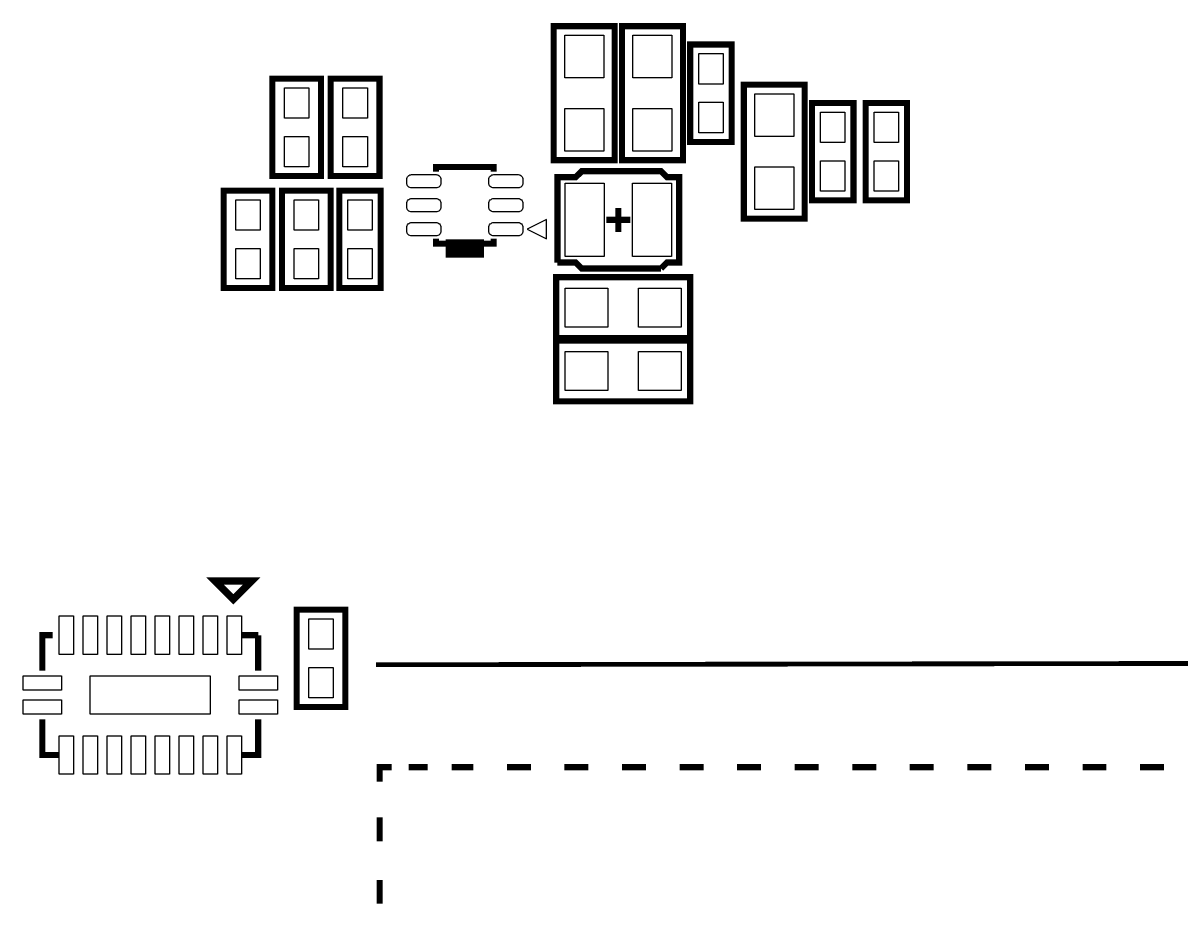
# Model space of a CAD drawing. Extents: x 2 to 176, y -19 to 159.
# Drawn here: x 73.85 to 97.99, y 33.53 to 51.96 of the extents above; entities that cross this region are included whole.
import ezdxf

# ---------------------------------------------------------------- set-up
doc = ezdxf.new("R2010")
doc.units = 0
for name, color, linetype in [('PG_NEW_SLIK-TOP', 231, 'CONTINUOUS'), ('PG_SILKSCREEN_TOP', 7, 'CONTINUOUS'), ('PIN_TOP', 92, 'CONTINUOUS')]:
    doc.layers.add(name, color=color, linetype=linetype)

msp = doc.modelspace()

# ---------------------------------------------------------------- linework, layer by layer
at = {"layer": 'PG_NEW_SLIK-TOP'}
for points, const_width in [([(84.9122, 49.0982), (84.9122, 51.8922), (86.1822, 51.8922), (86.1822, 49.0982), (84.9122, 49.0982)], 0.127), ([(86.3346, 49.0982), (86.3346, 51.8922), (87.6046, 51.8922), (87.6046, 49.0982), (86.3346, 49.0982)], 0.127), ([(87.757, 49.4792), (87.757, 51.5112), (88.6206, 51.5112), (88.6206, 49.4792), (87.757, 49.4792)], 0.127), ([(80.0608, 50.8), (80.0608, 48.768), (79.0448, 48.768), (79.0448, 50.8), (80.0608, 50.8)], 0.127), ([(81.28, 50.8), (81.28, 48.768), (80.264, 48.768), (80.264, 50.8), (81.28, 50.8)], 0.127), ([(88.8746, 47.879), (88.8746, 50.673), (90.1446, 50.673), (90.1446, 47.879), (88.8746, 47.879)], 0.127), ([(90.297, 48.26), (90.297, 50.292), (91.1606, 50.292), (91.1606, 48.26), (90.297, 48.26)], 0.127), ([(91.4146, 48.26), (91.4146, 50.292), (92.2782, 50.292), (92.2782, 48.26), (91.4146, 48.26)], 0.127), ([(83.658964, 48.858424), (83.658964, 48.9585), (82.459068, 48.9585), (82.459068, 48.858424)], 0.127), ([(84.9884, 46.9646), (84.9884, 48.7426), (85.3694, 48.7426), (85.4964, 48.8696), (87.1474, 48.8696), (87.2744, 48.7426), (87.5284, 48.7426), (87.5284, 46.9646), (87.2744, 46.9646), (87.1474, 46.8376)], 0.130048), ([(79.0448, 48.4632), (79.0448, 46.4312), (78.0288, 46.4312), (78.0288, 48.4632), (79.0448, 48.4632)], 0.127), ([(79.248, 46.4312), (79.248, 48.4632), (80.264, 48.4632), (80.264, 46.4312), (79.248, 46.4312)], 0.127), ([(80.4418, 46.4312), (80.4418, 48.4632), (81.3054, 48.4632), (81.3054, 46.4312), (80.4418, 46.4312)], 0.127), ([(86.2584, 47.603664), (86.2584, 48.103536)], 0.127), ([(86.508336, 47.8536), (86.008464, 47.8536)], 0.127), ([(82.459068, 47.458376), (82.459068, 47.3583), (83.658964, 47.3583), (83.658964, 47.458376)], 0.127), ([(82.658966, 47.258478), (83.459066, 47.258478)], 0.381), ([(87.1474, 46.8376), (85.4964, 46.8376), (85.3694, 46.9646), (84.9884, 46.9646)], 0.130048), ([(87.757, 45.3898), (84.963, 45.3898), (84.963, 46.6598), (87.757, 46.6598), (87.757, 45.3898)], 0.127), ([(87.757, 44.069), (84.963, 44.069), (84.963, 45.339), (87.757, 45.339), (87.757, 44.069)], 0.127), ([(79.5528, 37.6936), (79.5528, 39.7256), (80.5688, 39.7256), (80.5688, 37.6936), (79.5528, 37.6936)], 0.127), ([(81.285334, 36.142168), (81.285334, 36.442142), (81.53527, 36.442142)], 0.127), ([(81.885282, 36.442142), (82.285332, 36.442142)], 0.127), ([(82.785458, 36.442142), (83.235292, 36.442142)], 0.127), ([(83.935316, 36.442142), (84.435442, 36.442142)], 0.127), ([(85.135466, 36.442142), (85.635338, 36.442142)], 0.127), ([(86.335362, 36.442142), (86.835488, 36.442142)], 0.127), ([(87.535512, 36.442142), (88.035384, 36.442142)], 0.127), ([(88.735408, 36.442142), (89.23528, 36.442142)], 0.127), ([(89.935304, 36.442142), (90.43543, 36.442142)], 0.127), ([(91.135454, 36.442142), (91.635326, 36.442142)], 0.127), ([(92.33535, 36.442142), (92.835476, 36.442142)], 0.127), ([(93.5355, 36.442142), (94.035372, 36.442142)], 0.127), ([(94.735396, 36.442142), (95.235522, 36.442142)], 0.127), ([(95.935292, 36.442142), (96.435418, 36.442142)], 0.127), ([(97.135442, 36.442142), (97.635314, 36.442142)], 0.127), ([(81.285334, 34.892234), (81.285334, 35.392106)], 0.127), ([(81.285334, 33.592262), (81.285334, 34.092134)], 0.127)]:
    msp.add_lwpolyline(points, dxfattribs=dict(at, const_width=const_width))
at = {"layer": 'PG_SILKSCREEN_TOP'}
msp.add_lwpolyline([(84.358988, 47.658528), (84.759038, 47.458376), (84.759038, 47.858426)], close=True, dxfattribs=at)
for points, const_width in [([(78.232, 39.9415), (78.613, 40.3225), (77.851, 40.3225), (78.232, 39.9415)], 0.1524), ([(74.468736, 39.193724), (74.250804, 39.193724), (74.250804, 38.45179)], 0.127), ([(78.750668, 39.193724), (78.405736, 39.193724)], 0.127), ([(78.750668, 38.45179), (78.750668, 39.193724)], 0.127), ([(148.755354, 38.685724), (81.20888, 38.576758)], 0.100076), ([(74.250804, 37.43579), (74.250804, 36.693856), (74.595736, 36.693856)], 0.127), ([(78.405736, 36.693856), (78.750668, 36.693856), (78.750668, 37.43579)], 0.127)]:
    msp.add_lwpolyline(points, dxfattribs=dict(at, const_width=const_width))
at = {"layer": 'PIN_TOP'}
for points in [[(85.9536, 50.8127), (85.1408, 50.8127), (85.1408, 51.7017), (85.9536, 51.7017)], [(87.376, 50.8127), (86.5632, 50.8127), (86.5632, 51.7017), (87.376, 51.7017)], [(88.4428, 51.3207), (88.4428, 50.6857), (87.9348, 50.6857), (87.9348, 51.3207)], [(79.2988, 50.6095), (79.8068, 50.6095), (79.8068, 49.9745), (79.2988, 49.9745)], [(80.518, 50.6095), (81.026, 50.6095), (81.026, 49.9745), (80.518, 49.9745)], [(89.916, 49.5935), (89.1032, 49.5935), (89.1032, 50.4825), (89.916, 50.4825)], [(88.4428, 50.3047), (88.4428, 49.6697), (87.9348, 49.6697), (87.9348, 50.3047)], [(85.9536, 49.2887), (85.1408, 49.2887), (85.1408, 50.1777), (85.9536, 50.1777)], [(87.376, 49.2887), (86.5632, 49.2887), (86.5632, 50.1777), (87.376, 50.1777)], [(90.9828, 50.1015), (90.9828, 49.4665), (90.4748, 49.4665), (90.4748, 50.1015)], [(92.1004, 50.1015), (92.1004, 49.4665), (91.5924, 49.4665), (91.5924, 50.1015)], [(79.2988, 49.5935), (79.8068, 49.5935), (79.8068, 48.9585), (79.2988, 48.9585)], [(80.518, 49.5935), (81.026, 49.5935), (81.026, 48.9585), (80.518, 48.9585)], [(90.9828, 49.0855), (90.9828, 48.4505), (90.4748, 48.4505), (90.4748, 49.0855)], [(92.1004, 49.0855), (92.1004, 48.4505), (91.5924, 48.4505), (91.5924, 49.0855)], [(89.916, 48.0695), (89.1032, 48.0695), (89.1032, 48.9585), (89.916, 48.9585)], [(85.964776, 48.6156), (85.964776, 47.0916), (85.151976, 47.0916), (85.151976, 48.6156)], [(87.364824, 48.6156), (87.364824, 47.0916), (86.552024, 47.0916), (86.552024, 48.6156)], [(78.2828, 48.2727), (78.7908, 48.2727), (78.7908, 47.6377), (78.2828, 47.6377)], [(80.01, 47.6377), (79.502, 47.6377), (79.502, 48.2727), (80.01, 48.2727)], [(81.1276, 48.2727), (81.1276, 47.6377), (80.6196, 47.6377), (80.6196, 48.2727)], [(78.2828, 47.2567), (78.7908, 47.2567), (78.7908, 46.6217), (78.2828, 46.6217)], [(80.01, 46.6217), (79.502, 46.6217), (79.502, 47.2567), (80.01, 47.2567)], [(81.1276, 47.2567), (81.1276, 46.6217), (80.6196, 46.6217), (80.6196, 47.2567)], [(86.0425, 46.4312), (86.0425, 45.6184), (85.1535, 45.6184), (85.1535, 46.4312)], [(87.5665, 46.4312), (87.5665, 45.6184), (86.6775, 45.6184), (86.6775, 46.4312)], [(86.0425, 45.1104), (86.0425, 44.2976), (85.1535, 44.2976), (85.1535, 45.1104)], [(87.5665, 45.1104), (87.5665, 44.2976), (86.6775, 44.2976), (86.6775, 45.1104)], [(74.900663, 39.593774), (74.900663, 38.793674), (74.600689, 38.793674), (74.600689, 39.593774)], [(75.400789, 39.593774), (75.400789, 38.793674), (75.100815, 38.793674), (75.100815, 39.593774)], [(75.900661, 39.593774), (75.900661, 38.793674), (75.600687, 38.793674), (75.600687, 39.593774)], [(76.400787, 39.593774), (76.400787, 38.793674), (76.100813, 38.793674), (76.100813, 39.593774)], [(76.900659, 39.593774), (76.900659, 38.793674), (76.600685, 38.793674), (76.600685, 39.593774)], [(77.400785, 39.593774), (77.400785, 38.793674), (77.100811, 38.793674), (77.100811, 39.593774)], [(77.900657, 39.593774), (77.900657, 38.793674), (77.600683, 38.793674), (77.600683, 39.593774)], [(78.400783, 39.593774), (78.400783, 38.793674), (78.100809, 38.793674), (78.100809, 39.593774)], [(80.3148, 38.9001), (79.8068, 38.9001), (79.8068, 39.5351), (80.3148, 39.5351)], [(80.3148, 37.8841), (79.8068, 37.8841), (79.8068, 38.5191), (80.3148, 38.5191)], [(73.850754, 38.343713), (74.650854, 38.343713), (74.650854, 38.043739), (73.850754, 38.043739)], [(75.250675, 38.34384), (77.750797, 38.34384), (77.750797, 37.54374), (75.250675, 37.54374)], [(78.350618, 38.343713), (79.150718, 38.343713), (79.150718, 38.043739), (78.350618, 38.043739)], [(73.850754, 37.843841), (74.650854, 37.843841), (74.650854, 37.543867), (73.850754, 37.543867)], [(78.350618, 37.843841), (79.150718, 37.843841), (79.150718, 37.543867), (78.350618, 37.543867)], [(74.900663, 37.093906), (74.900663, 36.293806), (74.600689, 36.293806), (74.600689, 37.093906)], [(75.400789, 37.093906), (75.400789, 36.293806), (75.100815, 36.293806), (75.100815, 37.093906)], [(75.900661, 37.093906), (75.900661, 36.293806), (75.600687, 36.293806), (75.600687, 37.093906)], [(76.400787, 37.093906), (76.400787, 36.293806), (76.100813, 36.293806), (76.100813, 37.093906)], [(76.900659, 37.093906), (76.900659, 36.293806), (76.600685, 36.293806), (76.600685, 37.093906)], [(77.400785, 37.093906), (77.400785, 36.293806), (77.100811, 36.293806), (77.100811, 37.093906)], [(77.900657, 37.093906), (77.900657, 36.293806), (77.600683, 36.293806), (77.600683, 37.093906)], [(78.400783, 37.093906), (78.400783, 36.293806), (78.100809, 36.293806), (78.100809, 37.093906)]]:
    msp.add_lwpolyline(points, close=True, dxfattribs=at)
for points in [[(82.457544, 48.518572), (81.949544, 48.518572, -0.414214), (81.847944, 48.620172), (81.847944, 48.696372, -0.414214), (81.949544, 48.797972), (82.457544, 48.797972, -0.414214), (82.559144, 48.696372), (82.559144, 48.620172, -0.414214)], [(84.168488, 48.518572), (83.660488, 48.518572, -0.414214), (83.558888, 48.620172), (83.558888, 48.696372, -0.414214), (83.660488, 48.797972), (84.168488, 48.797972, -0.414214), (84.270088, 48.696372), (84.270088, 48.620172, -0.414214)], [(82.457544, 48.0187), (81.949544, 48.0187, -0.414214), (81.847944, 48.1203), (81.847944, 48.1965, -0.414214), (81.949544, 48.2981), (82.457544, 48.2981, -0.414214), (82.559144, 48.1965), (82.559144, 48.1203, -0.414214)], [(84.168488, 48.0187), (83.660488, 48.0187, -0.414214), (83.558888, 48.1203), (83.558888, 48.1965, -0.414214), (83.660488, 48.2981), (84.168488, 48.2981, -0.414214), (84.270088, 48.1965), (84.270088, 48.1203, -0.414214)], [(82.457544, 47.518828), (81.949544, 47.518828, -0.414214), (81.847944, 47.620428), (81.847944, 47.696628, -0.414214), (81.949544, 47.798228), (82.457544, 47.798228, -0.414214), (82.559144, 47.696628), (82.559144, 47.620428, -0.414214)], [(84.168488, 47.518828), (83.660488, 47.518828, -0.414214), (83.558888, 47.620428), (83.558888, 47.696628, -0.414214), (83.660488, 47.798228), (84.168488, 47.798228, -0.414214), (84.270088, 47.696628), (84.270088, 47.620428, -0.414214)]]:
    msp.add_lwpolyline(points, format="xyb", close=True, dxfattribs=at)

doc.saveas('drawing.dxf')
